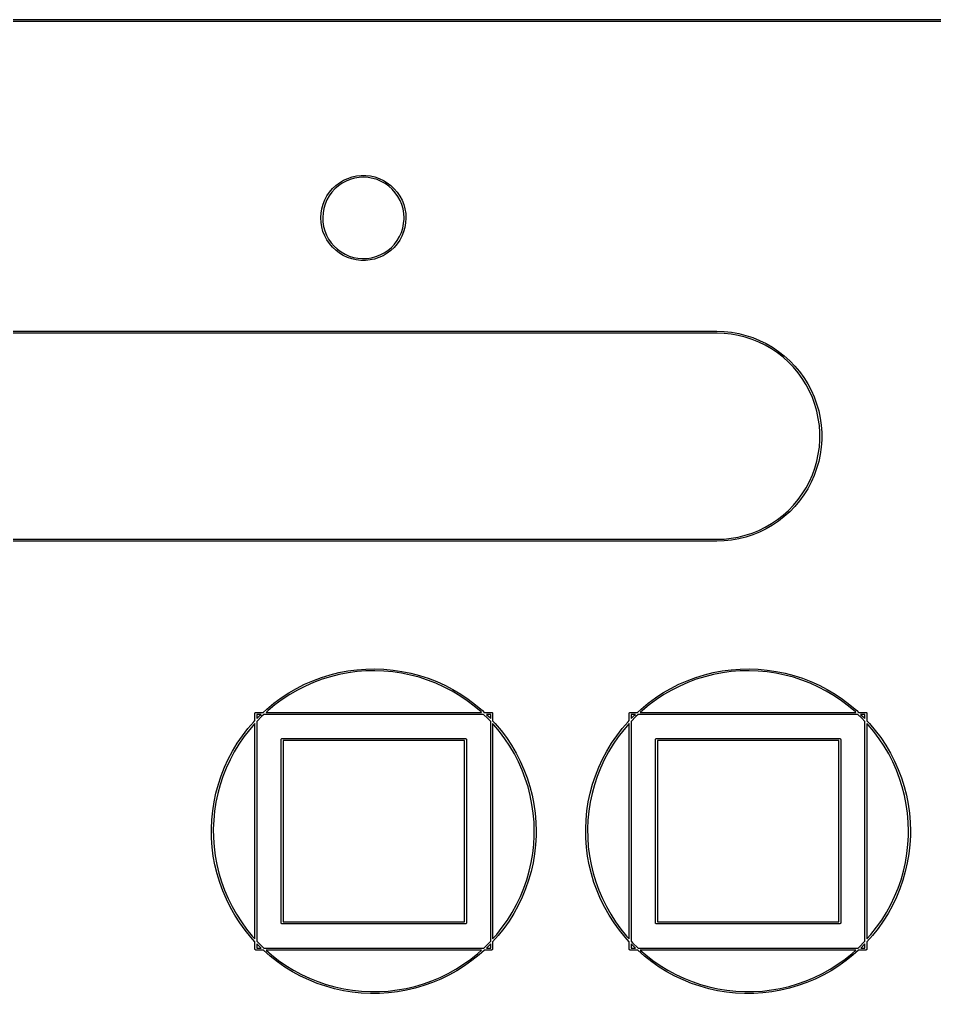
# Model space of a CAD drawing. Extents: x 63 to 356, y -222 to -69.
# Drawn here: x 132.5 to 202.4, y -143.4 to -69 of the extents above; entities that cross this region are included whole.
import ezdxf

# ---------------------------------------------------------------- set-up
doc = ezdxf.new("R2010")
doc.units = 0
doc.layers.add('BLACK', color=7, linetype='CONTINUOUS')

msp = doc.modelspace()

# ---------------------------------------------------------------- linework, layer by layer
at = {"layer": 'BLACK', "linetype": 'CONTINUOUS'}
for p, q in [((70.6437, -68.9813), (348.456, -68.9813)), ((348.456, -69.1312), (70.6437, -69.1312)), ((157.554, -81.1157), (157.887, -81.0042)), ((157.887, -81.0042), (158.23, -80.9293)), ((158.425, -81.0496), (158.083, -81.105)), ((158.23, -80.9293), (158.58, -80.892)), ((158.772, -81.0327), (158.425, -81.0496)), ((158.58, -80.892), (158.931, -80.8926)), ((159.118, -81.0545), (158.772, -81.0327)), ((158.931, -80.8926), (159.281, -80.9311)), ((159.459, -81.1146), (159.118, -81.0545)), ((159.281, -80.9311), (159.624, -81.0072)), ((159.624, -81.0072), (159.957, -81.1199)), ((156.396, -81.8962), (156.652, -81.6552)), ((156.838, -81.6908), (156.578, -81.9191)), ((156.652, -81.6552), (156.933, -81.4431)), ((157.123, -81.493), (156.838, -81.6908)), ((156.933, -81.4431), (157.234, -81.2626)), ((157.428, -81.3281), (157.123, -81.493)), ((157.234, -81.2626), (157.554, -81.1157)), ((157.749, -81.1983), (157.428, -81.3281)), ((158.083, -81.105), (157.749, -81.1983)), ((159.792, -81.2125), (159.459, -81.1146)), ((160.111, -81.3468), (159.792, -81.2125)), ((159.957, -81.1199), (160.276, -81.2679)), ((160.414, -81.516), (160.111, -81.3468)), ((160.276, -81.2679), (160.577, -81.4495)), ((160.696, -81.7177), (160.414, -81.516)), ((160.577, -81.4495), (160.856, -81.6625)), ((160.953, -81.9497), (160.696, -81.7177)), ((160.856, -81.6625), (161.111, -81.9045)), ((155.804, -82.764), (155.97, -82.4539)), ((156.14, -82.4556), (155.969, -82.757)), ((155.97, -82.4539), (156.168, -82.1635)), ((156.344, -82.1751), (156.14, -82.4556)), ((156.168, -82.1635), (156.396, -81.8962)), ((156.578, -81.9191), (156.344, -82.1751)), ((161.183, -82.2089), (160.953, -81.9497)), ((161.111, -81.9045), (161.339, -82.1726)), ((161.383, -82.4922), (161.183, -82.2089)), ((161.339, -82.1726), (161.536, -82.4636)), ((161.55, -82.7959), (161.383, -82.4922)), ((161.536, -82.4636), (161.7, -82.7743)), ((155.578, -83.4285), (155.673, -83.0901)), ((155.673, -83.0901), (155.804, -82.764)), ((155.832, -83.0756), (155.732, -83.4074)), ((155.969, -82.757), (155.832, -83.0756)), ((161.682, -83.1164), (161.55, -82.7959)), ((161.778, -83.4496), (161.682, -83.1164)), ((161.7, -82.7743), (161.83, -83.1009)), ((161.83, -83.1009), (161.924, -83.4396)), ((155.502, -84.0941), (155.52, -83.7752)), ((155.52, -83.7752), (155.578, -83.4285)), ((155.67, -83.7484), (155.645, -84.0941)), ((155.732, -83.4074), (155.67, -83.7484)), ((161.836, -83.7914), (161.778, -83.4496)), ((161.855, -84.1375), (161.836, -83.7914)), ((161.924, -83.4396), (161.981, -83.7865)), ((161.981, -83.7865), (162, -84.1375)), ((155.5, -84.1262), (155.502, -84.0941)), ((155.518, -84.4772), (155.5, -84.1262)), ((155.573, -84.8243), (155.518, -84.4772)), ((155.645, -84.0941), (155.66, -84.4405)), ((155.66, -84.4405), (155.713, -84.783)), ((155.713, -84.783), (155.804, -85.1176)), ((161.757, -84.9097), (161.825, -84.5696)), ((161.825, -84.5696), (161.854, -84.2242)), ((161.854, -84.2242), (161.855, -84.1375)), ((161.978, -84.511), (161.919, -84.8575)), ((162, -84.1602), (161.978, -84.511)), ((162, -84.1375), (162, -84.1602)), ((155.666, -85.1634), (155.573, -84.8243)), ((155.795, -85.4904), (155.666, -85.1634)), ((155.958, -85.8016), (155.795, -85.4904)), ((155.804, -85.1176), (155.931, -85.4398)), ((155.931, -85.4398), (156.094, -85.7459)), ((161.512, -85.5567), (161.653, -85.2401)), ((161.691, -85.5213), (161.524, -85.8308)), ((161.653, -85.2401), (161.757, -84.9097)), ((161.823, -85.1956), (161.691, -85.5213)), ((161.919, -84.8575), (161.823, -85.1956)), ((156.154, -86.0934), (155.958, -85.8016)), ((156.094, -85.7459), (156.29, -86.0319)), ((156.381, -86.3623), (156.154, -86.0934)), ((156.29, -86.0319), (156.517, -86.2943)), ((160.891, -86.386), (161.128, -86.1333)), ((161.325, -86.1205), (161.096, -86.387)), ((161.128, -86.1333), (161.336, -85.8557)), ((161.524, -85.8308), (161.325, -86.1205)), ((161.336, -85.8557), (161.512, -85.5567)), ((156.635, -86.6051), (156.381, -86.3623)), ((156.517, -86.2943), (156.771, -86.5299)), ((156.914, -86.8191), (156.635, -86.6051)), ((156.771, -86.5299), (157.05, -86.7356)), ((157.214, -87.0017), (156.914, -86.8191)), ((157.05, -86.7356), (157.35, -86.9089)), ((157.533, -87.1508), (157.214, -87.0017)), ((157.35, -86.9089), (157.668, -87.0477)), ((159.709, -87.0904), (160.033, -86.9651)), ((160.256, -87.0177), (159.936, -87.1634)), ((160.033, -86.9651), (160.34, -86.8045)), ((160.558, -86.8382), (160.256, -87.0177)), ((160.34, -86.8045), (160.627, -86.6106)), ((160.839, -86.6271), (160.558, -86.8382)), ((160.627, -86.6106), (160.891, -86.386)), ((161.096, -86.387), (160.839, -86.6271)), ((157.865, -87.2647), (157.533, -87.1508)), ((157.668, -87.0477), (157.999, -87.1502)), ((158.208, -87.342), (157.865, -87.2647)), ((157.999, -87.1502), (158.339, -87.2151)), ((158.557, -87.3818), (158.208, -87.342)), ((158.339, -87.2151), (158.685, -87.2417)), ((158.909, -87.3836), (158.557, -87.3818)), ((158.685, -87.2417), (159.031, -87.2296)), ((159.258, -87.3475), (158.909, -87.3836)), ((159.031, -87.2296), (159.374, -87.179)), ((159.602, -87.2738), (159.258, -87.3475)), ((159.374, -87.179), (159.709, -87.0904)), ((159.936, -87.1634), (159.602, -87.2738)), ((126.206, -92.7938), (185.737, -92.7938)), ((185.737, -92.9437), (126.206, -92.9437)), ((185.737, -92.7938), (186.296, -92.8133)), ((185.751, -92.9394), (185.737, -92.9437)), ((186.286, -92.9581), (185.751, -92.9394)), ((186.832, -93.0155), (186.286, -92.9581)), ((186.296, -92.8133), (186.853, -92.8717)), ((186.853, -92.8717), (187.403, -92.9688)), ((187.403, -92.9688), (187.946, -93.1041)), ((187.373, -93.1109), (186.832, -93.0155)), ((187.906, -93.2437), (187.373, -93.1109)), ((188.428, -93.4134), (187.906, -93.2437)), ((187.946, -93.1041), (188.478, -93.277)), ((188.937, -93.6191), (188.428, -93.4134)), ((188.478, -93.277), (188.996, -93.4865)), ((189.431, -93.8598), (188.937, -93.6191)), ((188.996, -93.4865), (189.499, -93.7316)), ((189.907, -94.1344), (189.431, -93.8598)), ((189.499, -93.7316), (189.983, -94.0113)), ((190.362, -94.4415), (189.907, -94.1344)), ((189.983, -94.0113), (190.447, -94.324)), ((190.794, -94.7796), (190.362, -94.4415)), ((190.447, -94.324), (190.888, -94.6683)), ((191.203, -95.147), (190.794, -94.7796)), ((190.888, -94.6683), (191.303, -95.0425)), ((191.584, -95.542), (191.203, -95.147)), ((191.303, -95.0425), (191.692, -95.4448)), ((191.937, -95.9627), (191.584, -95.542)), ((191.692, -95.4448), (192.051, -95.8733)), ((192.051, -95.8733), (192.38, -96.3257)), ((192.26, -96.4069), (191.937, -95.9627)), ((192.551, -96.8726), (192.26, -96.4069)), ((192.38, -96.3257), (192.677, -96.8)), ((192.809, -97.3575), (192.551, -96.8726)), ((192.677, -96.8), (192.939, -97.2938)), ((193.032, -97.8591), (192.809, -97.3575)), ((192.939, -97.2938), (193.167, -97.8047)), ((193.22, -98.3751), (193.032, -97.8591)), ((193.167, -97.8047), (193.358, -98.3303)), ((193.371, -98.903), (193.22, -98.3751)), ((193.358, -98.3303), (193.512, -98.8679)), ((193.485, -99.4401), (193.371, -98.903)), ((193.512, -98.8679), (193.628, -99.4149)), ((193.562, -99.9839), (193.485, -99.4401)), ((193.628, -99.4149), (193.706, -99.9687)), ((193.6, -100.532), (193.562, -99.9839)), ((193.706, -99.9687), (193.745, -100.527)), ((193.562, -101.629), (193.6, -101.081)), ((193.6, -101.081), (193.6, -100.532)), ((193.745, -101.086), (193.706, -101.644)), ((193.745, -100.527), (193.745, -101.086)), ((193.485, -102.172), (193.562, -101.629)), ((193.706, -101.644), (193.628, -102.198)), ((193.371, -102.71), (193.485, -102.172)), ((193.628, -102.198), (193.512, -102.745)), ((193.032, -103.753), (193.22, -103.237)), ((193.358, -103.282), (193.167, -103.808)), ((193.22, -103.237), (193.371, -102.71)), ((193.512, -102.745), (193.358, -103.282)), ((192.809, -104.255), (193.032, -103.753)), ((193.167, -103.808), (192.939, -104.319)), ((192.26, -105.206), (192.551, -104.74)), ((192.677, -104.812), (192.38, -105.287)), ((192.551, -104.74), (192.809, -104.255)), ((192.939, -104.319), (192.677, -104.812)), ((191.937, -105.65), (192.26, -105.206)), ((192.38, -105.287), (192.051, -105.739)), ((191.203, -106.466), (191.584, -106.07)), ((191.692, -106.168), (191.303, -106.57)), ((191.584, -106.07), (191.937, -105.65)), ((192.051, -105.739), (191.692, -106.168)), ((190.362, -107.171), (190.794, -106.833)), ((190.888, -106.944), (190.447, -107.288)), ((190.794, -106.833), (191.203, -106.466)), ((191.303, -106.57), (190.888, -106.944)), ((188.937, -107.993), (189.431, -107.753)), ((189.431, -107.753), (189.907, -107.478)), ((189.983, -107.601), (189.499, -107.881)), ((189.907, -107.478), (190.362, -107.171)), ((190.447, -107.288), (189.983, -107.601)), ((186.286, -108.654), (186.832, -108.597)), ((186.832, -108.597), (187.373, -108.502)), ((187.373, -108.502), (187.906, -108.369)), ((187.946, -108.508), (187.403, -108.644)), ((187.906, -108.369), (188.428, -108.199)), ((188.478, -108.336), (187.946, -108.508)), ((188.428, -108.199), (188.937, -107.993)), ((188.996, -108.126), (188.478, -108.336)), ((189.499, -107.881), (188.996, -108.126)), ((126.206, -108.669), (185.737, -108.669)), ((185.737, -108.819), (126.206, -108.819)), ((185.737, -108.669), (185.76, -108.673)), ((186.296, -108.799), (185.737, -108.819)), ((185.76, -108.673), (186.286, -108.654)), ((186.853, -108.741), (186.296, -108.799)), ((187.403, -108.644), (186.853, -108.741)), ((156.21, -119.028), (156.882, -118.861)), ((156.913, -119.002), (156.249, -119.168)), ((156.882, -118.861), (157.562, -118.731)), ((157.585, -118.874), (156.913, -119.002)), ((157.562, -118.731), (158.248, -118.639)), ((158.263, -118.784), (157.585, -118.874)), ((158.248, -118.639), (158.938, -118.586)), ((158.945, -118.731), (158.263, -118.784)), ((158.938, -118.586), (159.63, -118.572)), ((159.629, -118.717), (158.945, -118.731)), ((160.313, -118.741), (159.629, -118.717)), ((159.63, -118.572), (160.322, -118.596)), ((160.994, -118.803), (160.313, -118.741)), ((160.322, -118.596), (161.012, -118.659)), ((161.671, -118.903), (160.994, -118.803)), ((161.012, -118.659), (161.697, -118.76)), ((162.342, -119.04), (161.671, -118.903)), ((161.697, -118.76), (162.375, -118.899)), ((162.375, -118.899), (163.044, -119.076)), ((184.785, -119.028), (185.457, -118.861)), ((185.488, -119.002), (184.824, -119.168)), ((185.457, -118.861), (186.137, -118.731)), ((186.16, -118.874), (185.488, -119.002)), ((186.137, -118.731), (186.823, -118.639)), ((186.838, -118.784), (186.16, -118.874)), ((186.823, -118.639), (187.513, -118.586)), ((187.52, -118.731), (186.838, -118.784)), ((187.513, -118.586), (188.205, -118.572)), ((188.204, -118.717), (187.52, -118.731)), ((188.888, -118.741), (188.204, -118.717)), ((188.205, -118.572), (188.897, -118.596)), ((189.569, -118.803), (188.888, -118.741)), ((188.897, -118.596), (189.587, -118.659)), ((190.246, -118.903), (189.569, -118.803)), ((189.587, -118.659), (190.272, -118.76)), ((190.917, -119.04), (190.246, -118.903)), ((190.272, -118.76), (190.95, -118.899)), ((190.95, -118.899), (191.619, -119.076)), ((153.647, -120.063), (154.265, -119.751)), ((154.265, -119.751), (154.9, -119.474)), ((154.954, -119.609), (154.327, -119.883)), ((154.9, -119.474), (155.549, -119.233)), ((155.595, -119.37), (154.954, -119.609)), ((155.549, -119.233), (156.21, -119.028)), ((156.249, -119.168), (155.595, -119.37)), ((163.003, -119.215), (162.342, -119.04)), ((163.654, -119.426), (163.003, -119.215)), ((163.044, -119.076), (163.702, -119.29)), ((164.292, -119.674), (163.654, -119.426)), ((163.702, -119.29), (164.348, -119.54)), ((164.915, -119.956), (164.292, -119.674)), ((164.348, -119.54), (164.978, -119.826)), ((182.222, -120.063), (182.84, -119.751)), ((182.84, -119.751), (183.475, -119.474)), ((183.529, -119.609), (182.902, -119.883)), ((183.475, -119.474), (184.124, -119.233)), ((184.17, -119.37), (183.529, -119.609)), ((184.124, -119.233), (184.785, -119.028)), ((184.824, -119.168), (184.17, -119.37)), ((191.578, -119.215), (190.917, -119.04)), ((192.229, -119.426), (191.578, -119.215)), ((191.619, -119.076), (192.277, -119.29)), ((192.867, -119.674), (192.229, -119.426)), ((192.277, -119.29), (192.923, -119.54)), ((193.49, -119.956), (192.867, -119.674)), ((192.923, -119.54), (193.553, -119.826)), ((152.468, -120.789), (153.048, -120.41)), ((153.048, -120.41), (153.647, -120.063)), ((153.716, -120.191), (153.124, -120.533)), ((154.327, -119.883), (153.716, -120.191)), ((165.521, -120.273), (164.915, -119.956)), ((164.978, -119.826), (165.592, -120.147)), ((166.109, -120.624), (165.521, -120.273)), ((165.592, -120.147), (166.187, -120.501)), ((181.043, -120.789), (181.623, -120.41)), ((181.623, -120.41), (182.222, -120.063)), ((182.291, -120.191), (181.699, -120.533)), ((182.902, -119.883), (182.291, -120.191)), ((194.096, -120.273), (193.49, -119.956)), ((193.553, -119.826), (194.167, -120.147)), ((194.684, -120.624), (194.096, -120.273)), ((194.167, -120.147), (194.762, -120.501)), ((151.378, -121.641), (151.911, -121.2)), ((151.911, -121.2), (152.468, -120.789)), ((152.551, -120.908), (152, -121.314)), ((153.124, -120.533), (152.551, -120.908)), ((166.676, -121.006), (166.109, -120.624)), ((166.187, -120.501), (166.761, -120.888)), ((167.221, -121.42), (166.676, -121.006)), ((166.761, -120.888), (167.312, -121.307)), ((179.953, -121.641), (180.486, -121.2)), ((180.486, -121.2), (181.043, -120.789)), ((181.126, -120.908), (180.575, -121.314)), ((181.699, -120.533), (181.126, -120.908)), ((195.251, -121.006), (194.684, -120.624)), ((194.762, -120.501), (195.336, -120.888)), ((195.796, -121.42), (195.251, -121.006)), ((195.336, -120.888), (195.887, -121.307)), ((150.469, -121.969), (150.471, -121.959)), ((150.469, -122.526), (150.469, -121.969)), ((150.47, -121.956), (150.472, -121.953)), ((150.471, -121.959), (150.47, -121.956)), ((150.472, -121.953), (150.473, -121.943)), ((150.473, -121.943), (150.486, -121.928)), ((150.486, -121.928), (150.496, -121.911)), ((150.496, -121.911), (150.502, -121.909)), ((150.502, -121.909), (150.506, -121.904)), ((150.506, -121.904), (150.525, -121.9)), ((150.525, -121.9), (150.544, -121.894)), ((150.544, -121.894), (151.105, -121.894)), ((151.105, -121.894), (151.378, -121.641)), ((151.473, -121.75), (151.318, -121.894)), ((151.318, -121.894), (167.774, -121.894)), ((152, -121.314), (151.473, -121.75)), ((167.742, -121.864), (167.221, -121.42)), ((167.312, -121.307), (167.839, -121.756)), ((167.774, -121.894), (167.742, -121.864)), ((167.839, -121.756), (167.984, -121.894)), ((167.984, -121.894), (168.544, -121.894)), ((168.544, -121.894), (168.554, -121.895)), ((168.554, -121.895), (168.557, -121.895)), ((168.557, -121.895), (168.56, -121.897)), ((168.56, -121.897), (168.569, -121.898)), ((168.569, -121.898), (168.584, -121.911)), ((168.584, -121.911), (168.601, -121.92)), ((168.601, -121.92), (168.604, -121.927)), ((168.604, -121.927), (168.609, -121.931)), ((168.609, -121.931), (168.612, -121.95)), ((168.612, -121.95), (168.619, -121.969)), ((168.619, -121.969), (168.619, -122.53)), ((179.044, -121.969), (179.046, -121.959)), ((179.044, -122.526), (179.044, -121.969)), ((179.045, -121.956), (179.047, -121.953)), ((179.046, -121.959), (179.045, -121.956)), ((179.047, -121.953), (179.048, -121.943)), ((179.048, -121.943), (179.061, -121.928)), ((179.061, -121.928), (179.071, -121.911)), ((179.071, -121.911), (179.077, -121.909)), ((179.077, -121.909), (179.081, -121.904)), ((179.081, -121.904), (179.1, -121.9)), ((179.1, -121.9), (179.119, -121.894)), ((179.119, -121.894), (179.68, -121.894)), ((179.68, -121.894), (179.953, -121.641)), ((180.048, -121.75), (179.893, -121.894)), ((179.893, -121.894), (196.349, -121.894)), ((180.575, -121.314), (180.048, -121.75)), ((196.317, -121.864), (195.796, -121.42)), ((195.887, -121.307), (196.414, -121.756)), ((196.349, -121.894), (196.317, -121.864)), ((196.414, -121.756), (196.559, -121.894)), ((196.559, -121.894), (197.119, -121.894)), ((197.119, -121.894), (197.129, -121.895)), ((197.129, -121.895), (197.132, -121.895)), ((197.132, -121.895), (197.135, -121.897)), ((197.135, -121.897), (197.144, -121.898)), ((197.144, -121.898), (197.159, -121.911)), ((197.159, -121.911), (197.176, -121.92)), ((197.176, -121.92), (197.179, -121.927)), ((197.179, -121.927), (197.184, -121.931)), ((197.184, -121.931), (197.187, -121.95)), ((197.187, -121.95), (197.194, -121.969)), ((197.194, -121.969), (197.194, -122.53)), ((149.937, -123.133), (150.389, -122.609)), ((150.389, -122.609), (150.469, -122.526)), ((150.619, -122.044), (150.619, -122.371)), ((150.943, -122.044), (150.619, -122.044)), ((150.619, -122.371), (150.87, -122.111)), ((150.971, -122.215), (150.619, -122.58)), ((150.619, -122.58), (150.619, -139.358)), ((150.87, -122.111), (150.943, -122.044)), ((151.156, -122.044), (150.971, -122.215)), ((167.931, -122.044), (151.156, -122.044)), ((168.238, -122.335), (167.931, -122.044)), ((168.142, -122.044), (168.341, -122.233)), ((168.469, -122.044), (168.142, -122.044)), ((168.469, -122.582), (168.238, -122.335)), ((168.341, -122.233), (168.469, -122.37)), ((168.469, -122.37), (168.469, -122.044)), ((168.469, -139.363), (168.469, -122.582)), ((168.619, -122.53), (168.814, -122.738)), ((178.512, -123.133), (178.964, -122.609)), ((178.964, -122.609), (179.044, -122.526)), ((179.194, -122.044), (179.194, -122.371)), ((179.518, -122.044), (179.194, -122.044)), ((179.194, -122.371), (179.445, -122.111)), ((179.546, -122.215), (179.194, -122.58)), ((179.194, -122.58), (179.194, -139.358)), ((179.445, -122.111), (179.518, -122.044)), ((179.731, -122.044), (179.546, -122.215)), ((196.506, -122.044), (179.731, -122.044)), ((196.813, -122.335), (196.506, -122.044)), ((196.717, -122.044), (196.916, -122.233)), ((197.044, -122.044), (196.717, -122.044)), ((197.044, -122.582), (196.813, -122.335)), ((196.916, -122.233), (197.044, -122.37)), ((197.044, -122.37), (197.044, -122.044)), ((197.044, -139.363), (197.044, -122.582)), ((197.194, -122.53), (197.389, -122.738)), ((149.514, -123.682), (149.937, -123.133)), ((150.049, -123.225), (149.631, -123.767)), ((150.469, -122.738), (150.049, -123.225)), ((150.469, -139.194), (150.469, -122.738)), ((168.706, -122.834), (168.619, -122.741)), ((168.619, -122.741), (168.619, -139.194)), ((169.146, -123.358), (168.706, -122.834)), ((168.814, -122.738), (169.259, -123.268)), ((169.556, -123.906), (169.146, -123.358)), ((169.259, -123.268), (169.674, -123.823)), ((178.089, -123.682), (178.512, -123.133)), ((178.624, -123.225), (178.206, -123.767)), ((179.044, -122.738), (178.624, -123.225)), ((179.044, -139.194), (179.044, -122.738)), ((197.281, -122.834), (197.194, -122.741)), ((197.194, -122.741), (197.194, -139.194)), ((197.721, -123.358), (197.281, -122.834)), ((197.389, -122.738), (197.834, -123.268)), ((198.131, -123.906), (197.721, -123.358)), ((197.834, -123.268), (198.249, -123.823)), ((149.123, -124.253), (149.514, -123.682)), ((149.631, -123.767), (149.245, -124.332)), ((152.469, -123.969), (152.471, -123.959)), ((152.469, -137.969), (152.469, -123.969)), ((152.47, -123.956), (152.472, -123.953)), ((152.471, -123.959), (152.47, -123.956)), ((152.472, -123.953), (152.473, -123.943)), ((152.473, -123.943), (152.486, -123.928)), ((152.486, -123.928), (152.496, -123.911)), ((152.496, -123.911), (152.502, -123.909)), ((152.502, -123.909), (152.506, -123.904)), ((152.506, -123.904), (152.525, -123.9)), ((152.525, -123.9), (152.544, -123.894)), ((152.544, -123.894), (166.544, -123.894)), ((152.619, -124.044), (152.619, -137.894)), ((166.469, -124.044), (152.619, -124.044)), ((166.469, -137.894), (166.469, -124.044)), ((166.544, -123.894), (166.554, -123.895)), ((166.554, -123.895), (166.557, -123.895)), ((166.557, -123.895), (166.56, -123.897)), ((166.56, -123.897), (166.569, -123.898)), ((166.569, -123.898), (166.584, -123.911)), ((166.584, -123.911), (166.601, -123.92)), ((166.601, -123.92), (166.604, -123.927)), ((166.604, -123.927), (166.609, -123.931)), ((166.609, -123.931), (166.612, -123.95)), ((166.612, -123.95), (166.619, -123.969)), ((166.619, -123.969), (166.619, -137.969)), ((169.934, -124.476), (169.556, -123.906)), ((169.674, -123.823), (170.057, -124.399)), ((177.698, -124.253), (178.089, -123.682)), ((178.206, -123.767), (177.82, -124.332)), ((181.044, -123.969), (181.046, -123.959)), ((181.044, -137.969), (181.044, -123.969)), ((181.045, -123.956), (181.047, -123.953)), ((181.046, -123.959), (181.045, -123.956)), ((181.047, -123.953), (181.048, -123.943)), ((181.048, -123.943), (181.061, -123.928)), ((181.061, -123.928), (181.071, -123.911)), ((181.071, -123.911), (181.077, -123.909)), ((181.077, -123.909), (181.081, -123.904)), ((181.081, -123.904), (181.1, -123.9)), ((181.1, -123.9), (181.119, -123.894)), ((181.119, -123.894), (195.119, -123.894)), ((181.194, -124.044), (181.194, -137.894)), ((195.044, -124.044), (181.194, -124.044)), ((195.044, -137.894), (195.044, -124.044)), ((195.119, -123.894), (195.129, -123.895)), ((195.129, -123.895), (195.132, -123.895)), ((195.132, -123.895), (195.135, -123.897)), ((195.135, -123.897), (195.144, -123.898)), ((195.144, -123.898), (195.159, -123.911)), ((195.159, -123.911), (195.176, -123.92)), ((195.176, -123.92), (195.179, -123.927)), ((195.179, -123.927), (195.184, -123.931)), ((195.184, -123.931), (195.187, -123.95)), ((195.187, -123.95), (195.194, -123.969)), ((195.194, -123.969), (195.194, -137.969)), ((198.509, -124.476), (198.131, -123.906)), ((198.249, -123.823), (198.632, -124.399)), ((148.439, -125.456), (148.764, -124.845)), ((148.89, -124.917), (148.569, -125.521)), ((148.764, -124.845), (149.123, -124.253)), ((149.245, -124.332), (148.89, -124.917)), ((170.281, -125.066), (169.934, -124.476)), ((170.057, -124.399), (170.408, -124.996)), ((177.014, -125.456), (177.339, -124.845)), ((177.465, -124.917), (177.144, -125.521)), ((177.339, -124.845), (177.698, -124.253)), ((177.82, -124.332), (177.465, -124.917)), ((198.856, -125.066), (198.509, -124.476)), ((198.632, -124.399), (198.983, -124.996)), ((148.149, -126.085), (148.439, -125.456)), ((148.569, -125.521), (148.282, -126.142)), ((170.593, -125.675), (170.281, -125.066)), ((170.408, -124.996), (170.724, -125.612)), ((170.872, -126.3), (170.593, -125.675)), ((170.724, -125.612), (171.006, -126.245)), ((176.724, -126.085), (177.014, -125.456)), ((177.144, -125.521), (176.857, -126.142)), ((199.168, -125.675), (198.856, -125.066)), ((198.983, -124.996), (199.299, -125.612)), ((199.447, -126.3), (199.168, -125.675)), ((199.299, -125.612), (199.581, -126.245)), ((147.894, -126.729), (148.149, -126.085)), ((148.282, -126.142), (148.03, -126.778)), ((171.115, -126.939), (170.872, -126.3)), ((171.006, -126.245), (171.251, -126.892)), ((176.469, -126.729), (176.724, -126.085)), ((176.857, -126.142), (176.605, -126.778)), ((199.69, -126.939), (199.447, -126.3)), ((199.581, -126.245), (199.826, -126.892)), ((147.676, -127.386), (147.894, -126.729)), ((148.03, -126.778), (147.814, -127.427)), ((171.321, -127.592), (171.115, -126.939)), ((171.251, -126.892), (171.461, -127.552)), ((176.251, -127.386), (176.469, -126.729)), ((176.605, -126.778), (176.389, -127.427)), ((199.896, -127.592), (199.69, -126.939)), ((199.826, -126.892), (200.036, -127.552)), ((147.494, -128.054), (147.676, -127.386)), ((147.814, -127.427), (147.635, -128.088)), ((171.492, -128.254), (171.321, -127.592)), ((171.461, -127.552), (171.633, -128.222)), ((176.069, -128.054), (176.251, -127.386)), ((176.389, -127.427), (176.21, -128.088)), ((200.067, -128.254), (199.896, -127.592)), ((200.036, -127.552), (200.208, -128.222)), ((147.35, -128.731), (147.494, -128.054)), ((147.635, -128.088), (147.493, -128.757)), ((171.624, -128.925), (171.492, -128.254)), ((171.633, -128.222), (171.767, -128.901)), ((175.925, -128.731), (176.069, -128.054)), ((176.21, -128.088), (176.068, -128.757)), ((200.199, -128.925), (200.067, -128.254)), ((200.208, -128.222), (200.342, -128.901)), ((147.177, -130.104), (147.244, -129.415)), ((147.244, -129.415), (147.35, -128.731)), ((147.493, -128.757), (147.388, -129.433)), ((171.72, -129.603), (171.624, -128.925)), ((171.767, -128.901), (171.864, -129.587)), ((175.752, -130.104), (175.819, -129.415)), ((175.819, -129.415), (175.925, -128.731)), ((176.068, -128.757), (175.963, -129.433)), ((200.295, -129.603), (200.199, -128.925)), ((200.342, -128.901), (200.439, -129.587)), ((147.148, -130.796), (147.177, -130.104)), ((147.321, -130.114), (147.293, -130.798)), ((147.388, -129.433), (147.321, -130.114)), ((171.777, -130.285), (171.72, -129.603)), ((171.864, -129.587), (171.922, -130.277)), ((175.723, -130.796), (175.752, -130.104)), ((175.896, -130.114), (175.868, -130.798)), ((175.963, -129.433), (175.896, -130.114)), ((200.352, -130.285), (200.295, -129.603)), ((200.439, -129.587), (200.497, -130.277)), ((147.148, -130.798), (147.148, -130.796)), ((147.157, -131.488), (147.148, -130.798)), ((147.293, -130.798), (147.302, -131.482)), ((171.796, -130.969), (171.777, -130.285)), ((171.922, -130.277), (171.941, -130.969)), ((175.723, -130.798), (175.723, -130.796)), ((175.732, -131.488), (175.723, -130.798)), ((175.868, -130.798), (175.877, -131.482)), ((200.371, -130.969), (200.352, -130.285)), ((200.497, -130.277), (200.516, -130.969)), ((147.206, -132.179), (147.157, -131.488)), ((147.302, -131.482), (147.35, -132.164)), ((171.753, -131.994), (171.791, -131.311)), ((171.791, -131.311), (171.796, -130.969)), ((171.936, -131.315), (171.898, -132.006)), ((171.941, -130.969), (171.936, -131.315)), ((175.781, -132.179), (175.732, -131.488)), ((175.877, -131.482), (175.925, -132.164)), ((200.328, -131.994), (200.366, -131.311)), ((200.366, -131.311), (200.371, -130.969)), ((200.511, -131.315), (200.473, -132.006)), ((200.516, -130.969), (200.511, -131.315)), ((147.292, -132.865), (147.206, -132.179)), ((147.35, -132.164), (147.436, -132.843)), ((171.677, -132.674), (171.753, -131.994)), ((171.898, -132.006), (171.82, -132.694)), ((175.867, -132.865), (175.781, -132.179)), ((175.925, -132.164), (176.011, -132.843)), ((200.252, -132.674), (200.328, -131.994)), ((200.473, -132.006), (200.395, -132.694)), ((147.417, -133.546), (147.292, -132.865)), ((147.436, -132.843), (147.559, -133.516)), ((171.563, -133.349), (171.677, -132.674)), ((171.82, -132.694), (171.705, -133.377)), ((175.992, -133.546), (175.867, -132.865)), ((176.011, -132.843), (176.134, -133.516)), ((200.138, -133.349), (200.252, -132.674)), ((200.395, -132.694), (200.28, -133.377)), ((147.58, -134.219), (147.417, -133.546)), ((147.559, -133.516), (147.72, -134.181)), ((171.411, -134.016), (171.563, -133.349)), ((171.705, -133.377), (171.552, -134.052)), ((176.155, -134.219), (175.992, -133.546)), ((176.134, -133.516), (176.295, -134.181)), ((199.986, -134.016), (200.138, -133.349)), ((200.28, -133.377), (200.127, -134.052)), ((147.78, -134.882), (147.58, -134.219)), ((147.72, -134.181), (147.918, -134.836)), ((171.223, -134.673), (171.411, -134.016)), ((171.552, -134.052), (171.361, -134.717)), ((176.355, -134.882), (176.155, -134.219)), ((176.295, -134.181), (176.493, -134.836)), ((199.798, -134.673), (199.986, -134.016)), ((200.127, -134.052), (199.936, -134.717)), ((148.017, -135.533), (147.78, -134.882)), ((147.918, -134.836), (148.152, -135.479)), ((170.737, -135.952), (170.998, -135.32)), ((171.133, -135.371), (170.869, -136.011)), ((170.998, -135.32), (171.223, -134.673)), ((171.361, -134.717), (171.133, -135.371)), ((176.592, -135.533), (176.355, -134.882)), ((176.493, -134.836), (176.727, -135.479)), ((199.312, -135.952), (199.573, -135.32)), ((199.708, -135.371), (199.444, -136.011)), ((199.573, -135.32), (199.798, -134.673)), ((199.936, -134.717), (199.708, -135.371)), ((148.29, -136.169), (148.017, -135.533)), ((148.152, -135.479), (148.421, -136.108)), ((148.421, -136.108), (148.726, -136.721)), ((170.441, -136.569), (170.737, -135.952)), ((170.869, -136.011), (170.57, -136.636)), ((176.865, -136.169), (176.592, -135.533)), ((176.727, -135.479), (176.996, -136.108)), ((176.996, -136.108), (177.301, -136.721)), ((199.016, -136.569), (199.312, -135.952)), ((199.444, -136.011), (199.145, -136.636)), ((148.598, -136.789), (148.29, -136.169)), ((148.94, -137.391), (148.598, -136.789)), ((148.726, -136.721), (149.064, -137.316)), ((170.112, -137.169), (170.441, -136.569)), ((170.57, -136.636), (170.237, -137.242)), ((177.173, -136.789), (176.865, -136.169)), ((177.515, -137.391), (177.173, -136.789)), ((177.301, -136.721), (177.639, -137.316)), ((198.687, -137.169), (199.016, -136.569)), ((199.145, -136.636), (198.812, -137.242)), ((149.315, -137.973), (148.94, -137.391)), ((149.064, -137.316), (149.434, -137.891)), ((169.749, -137.749), (170.112, -137.169)), ((170.237, -137.242), (169.87, -137.829)), ((177.89, -137.973), (177.515, -137.391)), ((177.639, -137.316), (178.009, -137.891)), ((198.324, -137.749), (198.687, -137.169)), ((198.812, -137.242), (198.445, -137.829)), ((149.721, -138.533), (149.315, -137.973)), ((149.434, -137.891), (149.836, -138.444)), ((152.475, -137.987), (152.469, -137.969)), ((152.479, -138.006), (152.475, -137.987)), ((152.484, -138.011), (152.479, -138.006)), ((152.486, -138.017), (152.484, -138.011)), ((152.503, -138.027), (152.486, -138.017)), ((152.518, -138.039), (152.503, -138.027)), ((152.528, -138.041), (152.518, -138.039)), ((152.531, -138.043), (152.528, -138.041)), ((152.534, -138.042), (152.531, -138.043)), ((152.544, -138.044), (152.534, -138.042)), ((166.544, -138.044), (152.544, -138.044)), ((152.619, -137.894), (166.469, -137.894)), ((166.562, -138.037), (166.544, -138.044)), ((166.581, -138.034), (166.562, -138.037)), ((166.586, -138.028), (166.581, -138.034)), ((166.592, -138.026), (166.586, -138.028)), ((166.602, -138.009), (166.592, -138.026)), ((166.614, -137.994), (166.602, -138.009)), ((166.616, -137.985), (166.614, -137.994)), ((166.618, -137.982), (166.616, -137.985)), ((166.619, -137.969), (166.617, -137.978)), ((166.617, -137.978), (166.618, -137.982)), ((168.93, -138.844), (169.355, -138.308)), ((169.355, -138.308), (169.749, -137.749)), ((169.87, -137.829), (169.471, -138.395)), ((178.296, -138.533), (177.89, -137.973)), ((178.009, -137.891), (178.411, -138.444)), ((181.05, -137.987), (181.044, -137.969)), ((181.054, -138.006), (181.05, -137.987)), ((181.059, -138.011), (181.054, -138.006)), ((181.061, -138.017), (181.059, -138.011)), ((181.078, -138.027), (181.061, -138.017)), ((181.093, -138.039), (181.078, -138.027)), ((181.103, -138.041), (181.093, -138.039)), ((181.106, -138.043), (181.103, -138.041)), ((181.109, -138.042), (181.106, -138.043)), ((181.119, -138.044), (181.109, -138.042)), ((195.119, -138.044), (181.119, -138.044)), ((181.194, -137.894), (195.044, -137.894)), ((195.137, -138.037), (195.119, -138.044)), ((195.156, -138.034), (195.137, -138.037)), ((195.161, -138.028), (195.156, -138.034)), ((195.167, -138.026), (195.161, -138.028)), ((195.177, -138.009), (195.167, -138.026)), ((195.189, -137.994), (195.177, -138.009)), ((195.191, -137.985), (195.189, -137.994)), ((195.193, -137.982), (195.191, -137.985)), ((195.194, -137.969), (195.192, -137.978)), ((195.192, -137.978), (195.193, -137.982)), ((197.505, -138.844), (197.93, -138.308)), ((197.93, -138.308), (198.324, -137.749)), ((198.445, -137.829), (198.046, -138.395)), ((150.159, -139.069), (149.721, -138.533)), ((149.836, -138.444), (150.269, -138.975)), ((150.469, -139.409), (150.159, -139.069)), ((150.269, -138.975), (150.469, -139.194)), ((168.619, -139.194), (168.93, -138.844)), ((169.041, -138.938), (168.619, -139.413)), ((169.471, -138.395), (169.041, -138.938)), ((178.734, -139.069), (178.296, -138.533)), ((178.411, -138.444), (178.844, -138.975)), ((179.044, -139.409), (178.734, -139.069)), ((178.844, -138.975), (179.044, -139.194)), ((197.194, -139.194), (197.505, -138.844)), ((197.616, -138.938), (197.194, -139.413)), ((198.046, -138.395), (197.616, -138.938)), ((150.469, -139.969), (150.469, -139.409)), ((150.619, -139.358), (150.73, -139.48)), ((150.626, -139.581), (150.619, -139.573)), ((150.619, -139.573), (150.619, -139.894)), ((150.946, -139.894), (150.626, -139.581)), ((150.73, -139.48), (151.153, -139.894)), ((167.993, -139.842), (168.469, -139.363)), ((168.469, -139.568), (168.146, -139.894)), ((168.469, -139.894), (168.469, -139.568)), ((168.619, -139.413), (168.619, -139.969)), ((179.044, -139.969), (179.044, -139.409)), ((179.194, -139.358), (179.305, -139.48)), ((179.201, -139.581), (179.194, -139.573)), ((179.194, -139.573), (179.194, -139.894)), ((179.521, -139.894), (179.201, -139.581)), ((179.305, -139.48), (179.728, -139.894)), ((196.568, -139.842), (197.044, -139.363)), ((197.044, -139.568), (196.721, -139.894)), ((197.044, -139.894), (197.044, -139.568)), ((197.194, -139.413), (197.194, -139.969)), ((150.475, -139.987), (150.469, -139.969)), ((150.479, -140.006), (150.475, -139.987)), ((150.484, -140.011), (150.479, -140.006)), ((150.486, -140.017), (150.484, -140.011)), ((150.503, -140.027), (150.486, -140.017)), ((150.518, -140.039), (150.503, -140.027)), ((150.528, -140.041), (150.518, -140.039)), ((150.531, -140.043), (150.528, -140.041)), ((150.534, -140.042), (150.531, -140.043)), ((150.544, -140.044), (150.534, -140.042)), ((151.099, -140.044), (150.544, -140.044)), ((150.619, -139.894), (150.946, -139.894)), ((151.121, -140.065), (151.099, -140.044)), ((151.641, -140.521), (151.121, -140.065)), ((151.153, -139.894), (167.935, -139.894)), ((151.316, -140.044), (151.734, -140.409)), ((167.769, -140.044), (151.316, -140.044)), ((152.187, -140.947), (151.641, -140.521)), ((151.734, -140.409), (152.273, -140.831)), ((166.951, -140.728), (167.485, -140.299)), ((167.579, -140.41), (167.039, -140.844)), ((167.485, -140.299), (167.769, -140.044)), ((167.985, -140.044), (167.579, -140.41)), ((167.935, -139.894), (167.993, -139.842)), ((168.544, -140.044), (167.985, -140.044)), ((168.146, -139.894), (168.469, -139.894)), ((168.562, -140.037), (168.544, -140.044)), ((168.581, -140.034), (168.562, -140.037)), ((168.586, -140.028), (168.581, -140.034)), ((168.592, -140.026), (168.586, -140.028)), ((168.602, -140.009), (168.592, -140.026)), ((168.614, -139.994), (168.602, -140.009)), ((168.616, -139.985), (168.614, -139.994)), ((168.618, -139.982), (168.616, -139.985)), ((168.619, -139.969), (168.617, -139.978)), ((168.617, -139.978), (168.618, -139.982)), ((179.05, -139.987), (179.044, -139.969)), ((179.054, -140.006), (179.05, -139.987)), ((179.059, -140.011), (179.054, -140.006)), ((179.061, -140.017), (179.059, -140.011)), ((179.078, -140.027), (179.061, -140.017)), ((179.093, -140.039), (179.078, -140.027)), ((179.103, -140.041), (179.093, -140.039)), ((179.106, -140.043), (179.103, -140.041)), ((179.109, -140.042), (179.106, -140.043)), ((179.119, -140.044), (179.109, -140.042)), ((179.674, -140.044), (179.119, -140.044)), ((179.194, -139.894), (179.521, -139.894)), ((179.696, -140.065), (179.674, -140.044)), ((180.216, -140.521), (179.696, -140.065)), ((179.728, -139.894), (196.51, -139.894)), ((179.891, -140.044), (180.309, -140.409)), ((196.344, -140.044), (179.891, -140.044)), ((180.762, -140.947), (180.216, -140.521)), ((180.309, -140.409), (180.848, -140.831)), ((195.526, -140.728), (196.06, -140.299)), ((196.154, -140.41), (195.614, -140.844)), ((196.06, -140.299), (196.344, -140.044)), ((196.56, -140.044), (196.154, -140.41)), ((196.51, -139.894), (196.568, -139.842)), ((197.119, -140.044), (196.56, -140.044)), ((196.721, -139.894), (197.044, -139.894)), ((197.137, -140.037), (197.119, -140.044)), ((197.156, -140.034), (197.137, -140.037)), ((197.161, -140.028), (197.156, -140.034)), ((197.167, -140.026), (197.161, -140.028)), ((197.177, -140.009), (197.167, -140.026)), ((197.189, -139.994), (197.177, -140.009)), ((197.191, -139.985), (197.189, -139.994)), ((197.193, -139.982), (197.191, -139.985)), ((197.194, -139.969), (197.192, -139.978)), ((197.192, -139.978), (197.193, -139.982)), ((152.755, -141.342), (152.187, -140.947)), ((152.273, -140.831), (152.835, -141.221)), ((152.835, -141.221), (153.418, -141.58)), ((165.817, -141.493), (166.395, -141.126)), ((166.476, -141.247), (165.892, -141.618)), ((166.395, -141.126), (166.951, -140.728)), ((167.039, -140.844), (166.476, -141.247)), ((181.33, -141.342), (180.762, -140.947)), ((180.848, -140.831), (181.41, -141.221)), ((181.41, -141.221), (181.993, -141.58)), ((194.392, -141.493), (194.97, -141.126)), ((195.051, -141.247), (194.467, -141.618)), ((194.97, -141.126), (195.526, -140.728)), ((195.614, -140.844), (195.051, -141.247)), ((153.345, -141.705), (152.755, -141.342)), ((153.954, -142.034), (153.345, -141.705)), ((153.418, -141.58), (154.019, -141.905)), ((154.58, -142.329), (153.954, -142.034)), ((154.019, -141.905), (154.639, -142.196)), ((164.605, -142.127), (165.22, -141.827)), ((165.287, -141.955), (164.665, -142.259)), ((165.22, -141.827), (165.817, -141.493)), ((165.892, -141.618), (165.287, -141.955)), ((181.92, -141.705), (181.33, -141.342)), ((182.529, -142.034), (181.92, -141.705)), ((181.993, -141.58), (182.594, -141.905)), ((183.155, -142.329), (182.529, -142.034)), ((182.594, -141.905), (183.214, -142.196)), ((193.18, -142.127), (193.795, -141.827)), ((193.862, -141.955), (193.24, -142.259)), ((193.795, -141.827), (194.392, -141.493)), ((194.467, -141.618), (193.862, -141.955)), ((155.222, -142.589), (154.58, -142.329)), ((154.639, -142.196), (155.273, -142.453)), ((155.878, -142.812), (155.222, -142.589)), ((155.273, -142.453), (155.921, -142.673)), ((156.545, -142.998), (155.878, -142.812)), ((155.921, -142.673), (156.58, -142.857)), ((162.674, -142.815), (163.33, -142.621)), ((163.375, -142.759), (162.711, -142.955)), ((163.33, -142.621), (163.974, -142.392)), ((164.027, -142.527), (163.375, -142.759)), ((163.974, -142.392), (164.605, -142.127)), ((164.665, -142.259), (164.027, -142.527)), ((183.797, -142.589), (183.155, -142.329)), ((183.214, -142.196), (183.848, -142.453)), ((184.453, -142.812), (183.797, -142.589)), ((183.848, -142.453), (184.496, -142.673)), ((185.12, -142.998), (184.453, -142.812)), ((184.496, -142.673), (185.155, -142.857)), ((191.249, -142.815), (191.905, -142.621)), ((191.95, -142.759), (191.286, -142.955)), ((191.905, -142.621), (192.549, -142.392)), ((192.602, -142.527), (191.95, -142.759)), ((192.549, -142.392), (193.18, -142.127)), ((193.24, -142.259), (192.602, -142.527)), ((157.221, -143.146), (156.545, -142.998)), ((156.58, -142.857), (157.248, -143.004)), ((157.904, -143.257), (157.221, -143.146)), ((157.248, -143.004), (157.923, -143.113)), ((158.593, -143.33), (157.904, -143.257)), ((157.923, -143.113), (158.604, -143.185)), ((159.284, -143.363), (158.593, -143.33)), ((158.604, -143.185), (159.287, -143.218)), ((159.976, -143.359), (159.284, -143.363)), ((159.287, -143.218), (159.971, -143.214)), ((159.971, -143.214), (160.654, -143.171)), ((160.667, -143.315), (159.976, -143.359)), ((160.654, -143.171), (161.334, -143.09)), ((161.355, -143.233), (160.667, -143.315)), ((161.334, -143.09), (162.007, -142.971)), ((162.037, -143.113), (161.355, -143.233)), ((162.007, -142.971), (162.674, -142.815)), ((162.711, -142.955), (162.037, -143.113)), ((185.796, -143.146), (185.12, -142.998)), ((185.155, -142.857), (185.823, -143.004)), ((186.479, -143.257), (185.796, -143.146)), ((185.823, -143.004), (186.498, -143.113)), ((187.168, -143.33), (186.479, -143.257)), ((186.498, -143.113), (187.179, -143.185)), ((187.859, -143.363), (187.168, -143.33)), ((187.179, -143.185), (187.862, -143.218)), ((188.551, -143.359), (187.859, -143.363)), ((187.862, -143.218), (188.546, -143.214)), ((188.546, -143.214), (189.229, -143.171)), ((189.242, -143.315), (188.551, -143.359)), ((189.229, -143.171), (189.909, -143.09)), ((189.93, -143.233), (189.242, -143.315)), ((189.909, -143.09), (190.582, -142.971)), ((190.612, -143.113), (189.93, -143.233)), ((190.582, -142.971), (191.249, -142.815)), ((191.286, -142.955), (190.612, -143.113))]:
    msp.add_line(p, q, dxfattribs=at)

doc.saveas('drawing.dxf')
